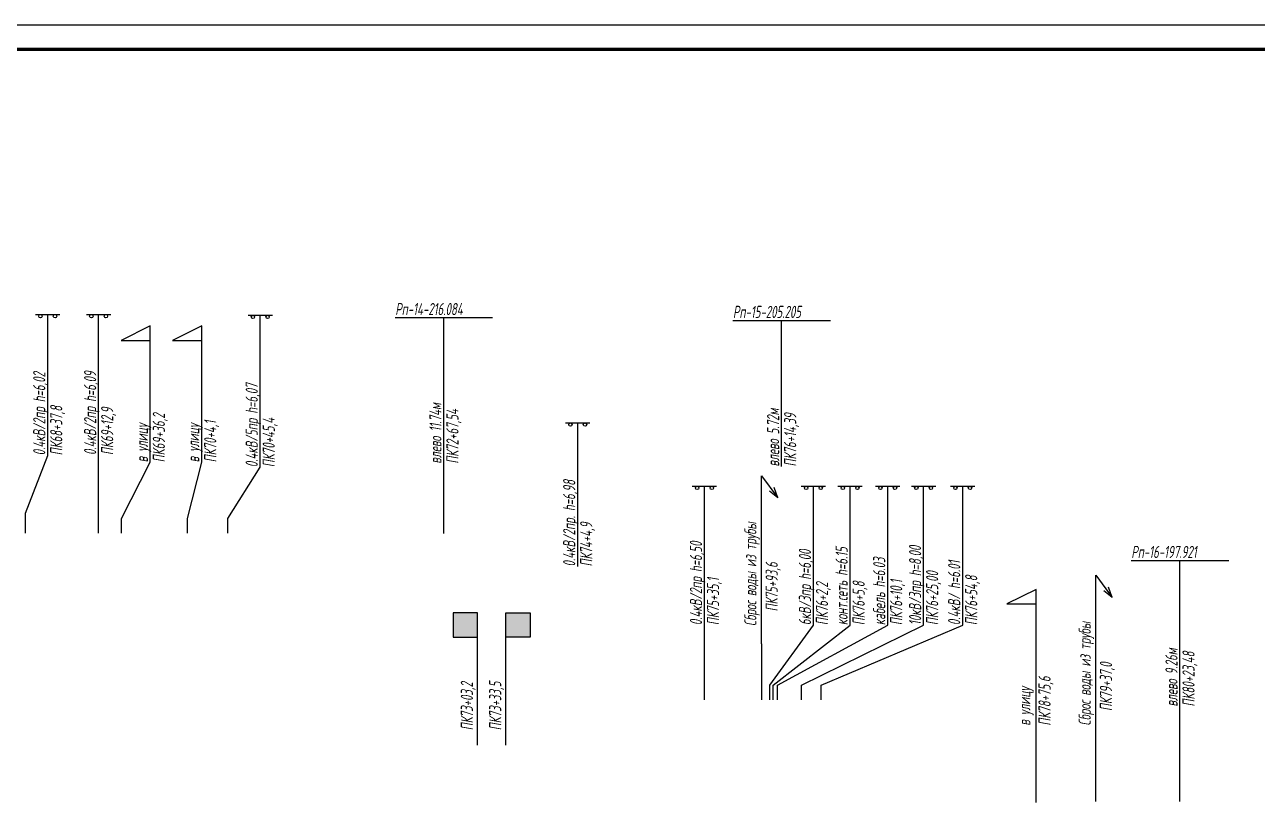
# Model space of a CAD drawing. Extents: x 2172 to 5772, y -842 to -248.
# Drawn here: x 3924 to 4177.2, y -408.2 to -248.5 of the extents above; entities that cross this region are included whole.
import ezdxf

# ---------------------------------------------------------------- set-up
doc = ezdxf.new("R2010")
doc.units = 0
doc.header["$MEASUREMENT"] = 0
doc.linetypes.add('CONTI', pattern=[0])
doc.linetypes.add('TP0', pattern=[0])
doc.layers.get('0').update_dxf_attribs({"linetype": 'CONTINUOUS'})
doc.layers.add('RAMKA', color=7, linetype='CONTI')
doc.styles.add('eskd', font='spds.shx', dxfattribs={"width": 1.2, "oblique": 15})

msp = doc.modelspace()

# ---------------------------------------------------------------- hatches: boundary and pattern name
at = {"linetype": 'Continuous'}
for points in [[(4012.02, -369.28), (4017.02, -369.28), (4017.02, -374.28), (4012.02, -374.28)], [(4027.79, -369.28), (4022.79, -369.28), (4022.79, -374.28), (4027.79, -374.28)]]:
    msp.add_hatch(color=256, dxfattribs=at).paths.add_polyline_path(points)

# ---------------------------------------------------------------- linework, layer by layer
at = {"linetype": 'TP0'}
for p, q in [((3301.6, -248.48), (4641.6, -248.48)), ((3926.22, -307.99), (3931.22, -307.99)), ((3928.72, -336.92), (3928.72, -307.99)), ((3936.68, -307.99), (3941.68, -307.99)), ((3939.18, -336.85), (3939.18, -307.99)), ((3969.87, -308.14), (3974.87, -308.14)), ((3972.37, -339.35), (3972.37, -308.14)), ((4000.1, -308.63), (4020.1, -308.63)), ((4010.1, -338.63), (4010.1, -308.63)), ((3949.79, -310.35), (3943.79, -313.35)), ((3949.79, -313.35), (3949.79, -310.35)), ((3960.35, -310.35), (3954.35, -313.35)), ((3960.35, -313.35), (3960.35, -310.35)), ((4069.47, -309.21), (4089.47, -309.21)), ((4079.47, -339.21), (4079.47, -309.21)), ((3943.79, -313.35), (3949.79, -313.35)), ((3949.79, -338.35), (3949.79, -313.35)), ((3954.35, -313.35), (3960.35, -313.35)), ((3960.35, -338.35), (3960.35, -313.35)), ((4035.08, -330.25), (4040.08, -330.25)), ((4037.58, -359.74), (4037.58, -330.25)), ((3924.16, -348.8), (3928.72, -336.92)), ((3939.18, -348.8), (3939.18, -336.85)), ((3943.84, -349.88), (3949.79, -338.35)), ((3957.42, -349.88), (3960.35, -338.35)), ((4010.1, -349.93), (4010.1, -338.63)), ((3965.68, -349.88), (3972.37, -339.35)), ((4061.12, -343.26), (4066.12, -343.26)), ((4063.62, -371.79), (4063.62, -343.26)), ((4083.5, -343.26), (4088.5, -343.26)), ((4086, -371.79), (4086, -343.26)), ((4091.03, -343.26), (4096.03, -343.26)), ((4093.53, -371.79), (4093.53, -343.26)), ((4098.75, -343.26), (4103.75, -343.26)), ((4101.25, -371.79), (4101.25, -343.26)), ((4106.13, -343.26), (4111.13, -343.26)), ((4108.63, -371.79), (4108.63, -343.26)), ((4114.16, -343.26), (4119.16, -343.26)), ((4116.66, -371.79), (4116.66, -343.26)), ((3924.16, -352.88), (3924.16, -348.8)), ((3939.18, -352.88), (3939.18, -348.8)), ((3943.84, -352.88), (3943.84, -349.88)), ((3957.42, -352.88), (3957.42, -349.88)), ((3965.68, -352.88), (3965.68, -349.88)), ((4010.1, -352.93), (4010.1, -349.93)), ((4151.29, -358.5), (4171.29, -358.5)), ((4161.29, -388.5), (4161.29, -358.5)), ((4131.72, -364.43), (4125.72, -367.43)), ((4131.72, -367.43), (4131.72, -364.43)), ((4125.72, -367.43), (4131.72, -367.43)), ((4131.72, -393.14), (4131.72, -367.43)), ((4063.62, -384.09), (4063.62, -371.79)), ((4077.04, -384.09), (4086, -371.79)), ((4077.76, -384.09), (4093.53, -371.79)), ((4078.62, -384.09), (4101.25, -371.79)), ((4083.56, -384.09), (4108.63, -371.79)), ((4087.56, -384.09), (4116.66, -371.79)), ((4063.62, -387.09), (4063.62, -384.09)), ((4077.04, -387.1), (4077.04, -384.09)), ((4077.76, -387.1), (4077.76, -384.09)), ((4078.62, -387.1), (4078.62, -384.09)), ((4083.56, -387.1), (4083.56, -384.09)), ((4087.56, -387.1), (4087.56, -384.09)), ((4161.29, -392.38), (4161.29, -388.5)), ((4131.72, -405.17), (4131.72, -393.14)), ((4131.72, -408.17), (4131.72, -405.17))]:
    msp.add_line(p, q, dxfattribs=at)
at = {"linetype": 'Continuous'}
for points in [[(4075.34, -341.09), (4078.71, -345.66), (4077.92, -343.53)], [(4075.34, -375.65), (4075.34, -341.09)], [(4078.71, -345.66), (4076.96, -344.27)], [(4144, -361.54), (4147.37, -366.11), (4146.58, -363.98)], [(4144, -392.48), (4144, -361.54)], [(4147.37, -366.11), (4145.62, -364.72)], [(4017.02, -369.28), (4012.02, -369.28), (4012.02, -374.28), (4017.02, -374.28)], [(4017.02, -396.45), (4017.02, -369.28)], [(4022.79, -396.45), (4022.79, -369.28)], [(4022.79, -369.28), (4027.79, -369.28), (4027.79, -374.28), (4022.79, -374.28)], [(4075.34, -375.65), (4075.34, -383.72), (4075.34, -387.1)], [(4161.29, -407.97), (4161.29, -404.61), (4161.29, -392.38)], [(4144, -407.97), (4144, -404.22), (4144, -392.48)]]:
    msp.add_lwpolyline(points, dxfattribs=at)
for centre in [(3927.22, -308.34), (3930.22, -308.34), (3937.68, -308.34), (3940.68, -308.34), (3970.87, -308.49), (3973.87, -308.49), (4036.08, -330.6), (4039.08, -330.6), (4062.12, -343.61), (4065.12, -343.61), (4084.5, -343.61), (4087.5, -343.61), (4092.03, -343.61), (4095.03, -343.61), (4099.75, -343.61), (4102.75, -343.61), (4107.13, -343.61), (4110.13, -343.61), (4115.16, -343.61), (4118.16, -343.61)]:
    msp.add_circle(centre, 0.35)
at = {"layer": 'RAMKA', "color": 250, "lineweight": 70}
msp.add_line((3321.6, -253.48), (4636.6, -253.48), dxfattribs=at)

# ---------------------------------------------------------------- texts
at = {"style": 'eskd', "oblique": 10, "width": 0.8}
for s, p in [('Рп-14-216.084', (4000.1, -308.13)), ('Рп-15-205.205', (4069.47, -308.71)), ('Рп-16-197.921', (4151.29, -358))]:
    msp.add_text(s, height=2.5, dxfattribs=at).set_placement(p)
for s, p in [('0.4кВ/2пр h=6,02', (3928.22, -336.92)), ('0.4кВ/2пр h=6,09', (3938.68, -336.85)), ('0.4кВ/5пр h=6,07', (3971.87, -339.35)), ('ПК68+37,8', (3931.72, -336.92)), ('влево 11.74м', (4009.6, -338.63)), ('ПК69+12,9', (3942.18, -336.85)), ('ПК69+36,2', (3952.79, -338.35)), ('ПК70+45,4', (3975.37, -339.35)), ('ПК72+67,54', (4013.1, -338.63)), ('влево 5.72м', (4078.97, -339.21)), ('ПК76+14,39', (4082.47, -339.21)), ('в улицу', (3949.29, -338.35)), ('в улицу', (3959.85, -338.35)), ('ПК70+4,1', (3963.35, -338.35)), ('0.4кВ/2пр. h=6,98', (4037.08, -359.74)), ('ПК74+4,9', (4040.58, -359.74)), ('Сброс воды из трубы', (4074.3, -371.96)), ('0.4кВ/2пр h=6,50', (4063.12, -371.79)), ('6кВ/3пр h=6,00', (4085.5, -371.79)), ('конт.сеть h=6.15', (4093.03, -371.79)), ('10кВ/3пр h=8,00', (4108.13, -371.79)), ('ПК75+93,6', (4078.67, -368.97)), ('кабель h=6.03', (4100.75, -371.79)), ('0.4кВ/ h=6.01', (4116.16, -371.79)), ('ПК75+35,1', (4066.62, -371.79)), ('ПК76+25,00', (4111.63, -371.79)), ('ПК76+54,8', (4119.66, -371.79)), ('ПК76+2,2', (4089, -371.79)), ('ПК76+5,8', (4096.53, -371.79)), ('ПК76+10,1', (4104.25, -371.79)), ('Сброс воды из трубы', (4142.96, -392.41)), ('влево 9.26м', (4160.79, -388.5)), ('ПК80+23,48', (4164.29, -388.5)), ('ПК79+37,0', (4147.33, -389.42)), ('ПК78+75,6', (4134.72, -392.43)), ('ПК73+03,2', (4016.06, -393.38)), ('ПК73+33,5', (4021.88, -393.38)), ('в улицу', (4130.56, -392.43))]:
    msp.add_text(s, height=2.5, rotation=90, dxfattribs=at).set_placement(p)

doc.saveas('drawing.dxf')
